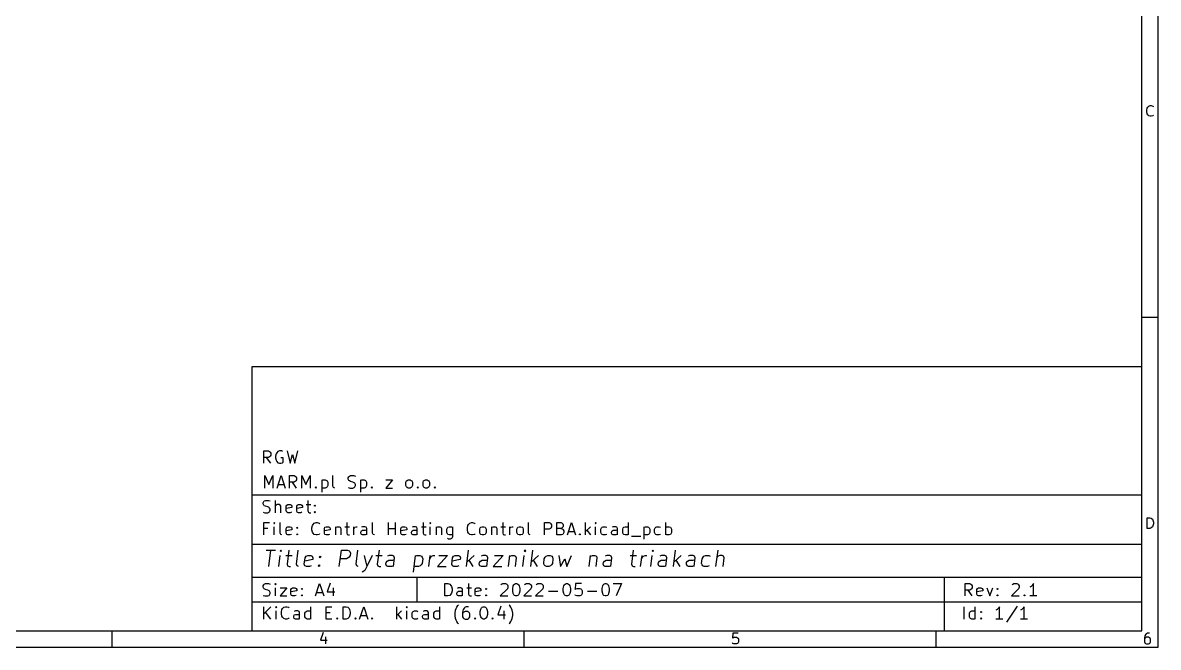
# Model space of a CAD drawing. Extents: x 10 to 287, y -200 to -10.
# Drawn here: x 149.2 to 287, y -200 to -124.2 of the extents above; entities that cross this region are included whole.
import ezdxf

# ---------------------------------------------------------------- set-up
doc = ezdxf.new("R2010")
doc.units = 0
doc.layers.add('BLACK', color=7, linetype='CONTINUOUS')

msp = doc.modelspace()

# ---------------------------------------------------------------- linework, layer by layer
at = {"layer": 'BLACK', "linetype": 'CONTINUOUS'}
for p, q in [((287.002, -200.007), (287.002, -10)), ((285.002, -198.007), (285.002, -12)), ((285.6, -134.845), (285.662, -134.598)), ((285.6, -135.031), (285.6, -134.845)), ((285.662, -135.279), (285.6, -135.031)), ((285.662, -134.598), (285.724, -134.474)), ((285.724, -134.474), (285.847, -134.35)), ((285.847, -134.35), (286.033, -134.288)), ((286.033, -134.288), (286.157, -134.288)), ((286.157, -134.288), (286.343, -134.35)), ((286.343, -134.35), (286.405, -134.412)), ((285.724, -135.402), (285.662, -135.279)), ((285.847, -135.526), (285.724, -135.402)), ((286.033, -135.588), (285.847, -135.526)), ((286.157, -135.588), (286.033, -135.588)), ((286.343, -135.526), (286.157, -135.588)), ((286.405, -135.464), (286.343, -135.526)), ((287.002, -160), (285.002, -160)), ((177.002, -166.007), (177.002, -198.007)), ((285.002, -166.007), (177.002, -166.007)), ((285.002, -198.007), (285.002, -166.007)), ((178.434, -177.686), (178.434, -176.186)), ((178.434, -176.186), (179.006, -176.186)), ((179.006, -176.186), (179.149, -176.257)), ((179.149, -176.257), (179.22, -176.329)), ((179.22, -176.329), (179.291, -176.471)), ((180.006, -176.4), (179.934, -176.543)), ((180.149, -176.257), (180.006, -176.4)), ((180.363, -176.186), (180.149, -176.257)), ((180.577, -176.186), (180.363, -176.186)), ((180.72, -176.257), (180.577, -176.186)), ((181.291, -176.186), (181.649, -177.686)), ((182.22, -177.686), (182.577, -176.186)), ((179.006, -176.971), (178.434, -176.971)), ((179.291, -177.686), (178.791, -176.971)), ((179.149, -176.9), (179.006, -176.971)), ((179.22, -176.829), (179.149, -176.9)), ((179.291, -176.686), (179.22, -176.829)), ((179.291, -176.471), (179.291, -176.686)), ((179.934, -176.543), (179.863, -176.829)), ((179.863, -176.829), (179.863, -177.043)), ((179.863, -177.043), (179.934, -177.329)), ((179.934, -177.329), (180.006, -177.471)), ((180.006, -177.471), (180.149, -177.614)), ((180.149, -177.614), (180.363, -177.686)), ((180.363, -177.686), (180.506, -177.686)), ((180.791, -177.043), (180.506, -177.043)), ((180.506, -177.686), (180.72, -177.614)), ((180.72, -177.614), (180.791, -177.543)), ((180.791, -177.543), (180.791, -177.043)), ((181.649, -177.686), (181.934, -176.614)), ((181.934, -176.614), (182.22, -177.686)), ((178.554, -180.686), (178.554, -179.186)), ((178.554, -179.186), (179.054, -180.257)), ((179.054, -180.257), (179.554, -179.186)), ((179.554, -179.186), (179.554, -180.686)), ((180.054, -180.686), (180.554, -179.186)), ((180.197, -180.257), (180.911, -180.257)), ((180.554, -179.186), (181.054, -180.686)), ((181.554, -180.686), (181.554, -179.186)), ((181.554, -179.186), (182.126, -179.186)), ((182.126, -179.971), (181.554, -179.971)), ((182.411, -180.686), (181.911, -179.971)), ((182.126, -179.186), (182.269, -179.257)), ((182.269, -179.9), (182.126, -179.971)), ((182.269, -179.257), (182.34, -179.329)), ((182.34, -179.829), (182.269, -179.9)), ((182.34, -179.329), (182.411, -179.471)), ((182.411, -179.686), (182.34, -179.829)), ((182.411, -179.471), (182.411, -179.686)), ((183.054, -180.686), (183.054, -179.186)), ((183.054, -179.186), (183.554, -180.257)), ((183.554, -180.257), (184.054, -179.186)), ((184.054, -179.186), (184.054, -180.686)), ((185.483, -179.686), (185.483, -181.186)), ((185.483, -179.757), (185.626, -179.686)), ((185.626, -179.686), (185.911, -179.686)), ((185.911, -179.686), (186.054, -179.757)), ((186.054, -179.757), (186.126, -179.829)), ((186.126, -179.829), (186.197, -179.971)), ((186.197, -180.4), (186.126, -180.543)), ((186.197, -179.971), (186.197, -180.4)), ((186.84, -180.471), (186.84, -179.186)), ((186.911, -180.614), (186.84, -180.471)), ((188.697, -179.471), (188.769, -179.329)), ((188.697, -179.614), (188.697, -179.471)), ((188.769, -179.757), (188.697, -179.614)), ((188.769, -179.329), (188.84, -179.257)), ((188.84, -179.829), (188.769, -179.757)), ((188.84, -179.257), (188.983, -179.186)), ((188.983, -179.9), (188.84, -179.829)), ((188.983, -179.186), (189.34, -179.186)), ((189.269, -179.971), (188.983, -179.9)), ((189.411, -180.043), (189.269, -179.971)), ((189.34, -179.186), (189.554, -179.257)), ((189.483, -180.114), (189.411, -180.043)), ((189.554, -180.257), (189.483, -180.114)), ((189.483, -180.543), (189.554, -180.4)), ((189.554, -180.4), (189.554, -180.257)), ((190.197, -179.686), (190.197, -181.186)), ((190.197, -179.757), (190.34, -179.686)), ((190.34, -179.686), (190.626, -179.686)), ((190.626, -179.686), (190.769, -179.757)), ((190.769, -179.757), (190.84, -179.829)), ((190.84, -179.829), (190.911, -179.971)), ((190.911, -180.4), (190.84, -180.543)), ((190.911, -179.971), (190.911, -180.4)), ((193.269, -179.686), (194.054, -179.686)), ((194.054, -179.686), (193.269, -180.686)), ((195.697, -179.971), (195.769, -179.829)), ((195.697, -180.4), (195.697, -179.971)), ((195.769, -180.543), (195.697, -180.4)), ((195.769, -179.829), (195.84, -179.757)), ((195.84, -179.757), (195.983, -179.686)), ((195.983, -179.686), (196.197, -179.686)), ((196.197, -179.686), (196.34, -179.757)), ((196.34, -179.757), (196.411, -179.829)), ((196.411, -179.829), (196.483, -179.971)), ((196.483, -180.4), (196.411, -180.543)), ((196.483, -179.971), (196.483, -180.4)), ((197.769, -179.971), (197.84, -179.829)), ((197.769, -180.4), (197.769, -179.971)), ((197.84, -180.543), (197.769, -180.4)), ((197.84, -179.829), (197.911, -179.757)), ((197.911, -179.757), (198.054, -179.686)), ((198.054, -179.686), (198.269, -179.686)), ((198.269, -179.686), (198.411, -179.757)), ((198.411, -179.757), (198.483, -179.829)), ((198.483, -179.829), (198.554, -179.971)), ((198.554, -180.4), (198.483, -180.543)), ((198.554, -179.971), (198.554, -180.4)), ((177.002, -181.507), (285.002, -181.507)), ((184.697, -180.614), (184.769, -180.543)), ((184.769, -180.686), (184.697, -180.614)), ((184.769, -180.543), (184.84, -180.614)), ((184.769, -180.543), (184.769, -180.686)), ((184.84, -180.614), (184.769, -180.686)), ((185.626, -180.686), (185.483, -180.614)), ((185.911, -180.686), (185.626, -180.686)), ((186.054, -180.614), (185.911, -180.686)), ((186.126, -180.543), (186.054, -180.614)), ((187.054, -180.686), (186.911, -180.614)), ((188.697, -180.614), (188.911, -180.686)), ((188.911, -180.686), (189.269, -180.686)), ((189.269, -180.686), (189.411, -180.614)), ((189.411, -180.614), (189.483, -180.543)), ((190.34, -180.686), (190.197, -180.614)), ((190.626, -180.686), (190.34, -180.686)), ((190.769, -180.614), (190.626, -180.686)), ((190.84, -180.543), (190.769, -180.614)), ((191.483, -180.614), (191.554, -180.543)), ((191.554, -180.686), (191.483, -180.614)), ((191.554, -180.543), (191.626, -180.614)), ((191.554, -180.543), (191.554, -180.686)), ((191.626, -180.614), (191.554, -180.686)), ((193.269, -180.686), (194.054, -180.686)), ((195.84, -180.614), (195.769, -180.543)), ((195.983, -180.686), (195.84, -180.614)), ((196.197, -180.686), (195.983, -180.686)), ((196.34, -180.614), (196.197, -180.686)), ((196.411, -180.543), (196.34, -180.614)), ((197.054, -180.614), (197.126, -180.543)), ((197.126, -180.686), (197.054, -180.614)), ((197.126, -180.543), (197.197, -180.614)), ((197.126, -180.543), (197.126, -180.686)), ((197.197, -180.614), (197.126, -180.686)), ((197.911, -180.614), (197.84, -180.543)), ((198.054, -180.686), (197.911, -180.614)), ((198.269, -180.686), (198.054, -180.686)), ((198.411, -180.614), (198.269, -180.686)), ((198.483, -180.543), (198.411, -180.614)), ((199.126, -180.614), (199.197, -180.543)), ((199.197, -180.686), (199.126, -180.614)), ((199.197, -180.543), (199.269, -180.614)), ((199.197, -180.543), (199.197, -180.686)), ((199.269, -180.614), (199.197, -180.686)), ((178.363, -182.471), (178.434, -182.329)), ((178.363, -182.614), (178.363, -182.471)), ((178.434, -182.757), (178.363, -182.614)), ((178.434, -182.329), (178.506, -182.257)), ((178.506, -182.829), (178.434, -182.757)), ((178.506, -182.257), (178.649, -182.186)), ((178.649, -182.9), (178.506, -182.829)), ((178.649, -182.186), (179.006, -182.186)), ((178.934, -182.971), (178.649, -182.9)), ((179.077, -183.043), (178.934, -182.971)), ((179.006, -182.186), (179.22, -182.257)), ((179.149, -183.114), (179.077, -183.043)), ((179.22, -183.257), (179.149, -183.114)), ((179.22, -183.4), (179.22, -183.257)), ((179.863, -183.686), (179.863, -182.186)), ((179.934, -182.757), (179.863, -182.829)), ((180.077, -182.686), (179.934, -182.757)), ((180.291, -182.686), (180.077, -182.686)), ((180.434, -182.757), (180.291, -182.686)), ((180.506, -182.9), (180.434, -182.757)), ((180.506, -183.686), (180.506, -182.9)), ((181.149, -182.9), (181.22, -182.757)), ((181.149, -183.471), (181.149, -182.9)), ((181.863, -183.043), (181.149, -183.186)), ((181.22, -182.757), (181.363, -182.686)), ((181.363, -182.686), (181.649, -182.686)), ((181.649, -182.686), (181.791, -182.757)), ((181.791, -182.757), (181.863, -182.9)), ((181.863, -182.9), (181.863, -183.043)), ((182.434, -182.9), (182.506, -182.757)), ((182.434, -183.471), (182.434, -182.9)), ((183.149, -183.043), (182.434, -183.186)), ((182.506, -182.757), (182.649, -182.686)), ((182.649, -182.686), (182.934, -182.686)), ((182.934, -182.686), (183.077, -182.757)), ((183.077, -182.757), (183.149, -182.9)), ((183.149, -182.9), (183.149, -183.043)), ((183.577, -182.686), (184.149, -182.686)), ((183.791, -182.186), (183.791, -183.471)), ((184.577, -182.829), (184.649, -182.757)), ((184.649, -182.9), (184.577, -182.829)), ((184.649, -182.757), (184.72, -182.829)), ((184.649, -182.757), (184.649, -182.9)), ((184.72, -182.829), (184.649, -182.9)), ((178.363, -183.614), (178.577, -183.686)), ((178.577, -183.686), (178.934, -183.686)), ((178.934, -183.686), (179.077, -183.614)), ((179.077, -183.614), (179.149, -183.543)), ((179.149, -183.543), (179.22, -183.4)), ((181.22, -183.614), (181.149, -183.471)), ((181.363, -183.686), (181.22, -183.614)), ((181.649, -183.686), (181.363, -183.686)), ((181.791, -183.614), (181.649, -183.686)), ((182.506, -183.614), (182.434, -183.471)), ((182.649, -183.686), (182.506, -183.614)), ((182.934, -183.686), (182.649, -183.686)), ((183.077, -183.614), (182.934, -183.686)), ((183.791, -183.471), (183.863, -183.614)), ((183.863, -183.614), (184.006, -183.686)), ((184.006, -183.686), (184.149, -183.686)), ((184.577, -183.614), (184.649, -183.543)), ((184.649, -183.686), (184.577, -183.614)), ((184.649, -183.543), (184.72, -183.614)), ((184.649, -183.543), (184.649, -183.686)), ((184.72, -183.614), (184.649, -183.686)), ((285.662, -185.588), (285.662, -184.288)), ((285.662, -184.288), (285.971, -184.288)), ((285.971, -184.288), (286.157, -184.35)), ((286.157, -184.35), (286.281, -184.474)), ((286.281, -184.474), (286.343, -184.598)), ((286.343, -184.598), (286.405, -184.845)), ((178.434, -186.386), (178.434, -184.886)), ((178.434, -184.886), (179.149, -184.886)), ((178.934, -185.6), (178.434, -185.6)), ((179.72, -184.886), (179.649, -184.957)), ((179.649, -184.957), (179.72, -185.029)), ((179.791, -184.957), (179.72, -184.886)), ((179.72, -184.886), (179.72, -185.029)), ((179.72, -185.029), (179.791, -184.957)), ((179.72, -186.386), (179.72, -185.386)), ((180.434, -186.171), (180.434, -184.886)), ((181.149, -185.6), (181.22, -185.457)), ((181.149, -186.171), (181.149, -185.6)), ((181.863, -185.743), (181.149, -185.886)), ((181.22, -185.457), (181.363, -185.386)), ((181.363, -185.386), (181.649, -185.386)), ((181.649, -185.386), (181.791, -185.457)), ((181.791, -185.457), (181.863, -185.6)), ((181.863, -185.6), (181.863, -185.743)), ((182.434, -185.529), (182.506, -185.457)), ((182.506, -185.6), (182.434, -185.529)), ((182.506, -185.457), (182.577, -185.529)), ((182.506, -185.457), (182.506, -185.6)), ((182.577, -185.529), (182.506, -185.6)), ((184.291, -185.529), (184.363, -185.243)), ((184.291, -185.743), (184.291, -185.529)), ((184.363, -186.029), (184.291, -185.743)), ((184.363, -185.243), (184.434, -185.1)), ((184.434, -186.171), (184.363, -186.029)), ((184.434, -185.1), (184.577, -184.957)), ((184.577, -184.957), (184.791, -184.886)), ((184.791, -184.886), (184.934, -184.886)), ((184.934, -184.886), (185.149, -184.957)), ((185.149, -184.957), (185.22, -185.029)), ((185.791, -185.6), (185.863, -185.457)), ((185.791, -186.171), (185.791, -185.6)), ((186.506, -185.743), (185.791, -185.886)), ((185.863, -185.457), (186.006, -185.386)), ((186.006, -185.386), (186.291, -185.386)), ((186.291, -185.386), (186.434, -185.457)), ((186.434, -185.457), (186.506, -185.6)), ((186.506, -185.6), (186.506, -185.743)), ((187.149, -185.386), (187.149, -186.386)), ((187.149, -185.529), (187.22, -185.457)), ((187.22, -185.457), (187.363, -185.386)), ((187.363, -185.386), (187.577, -185.386)), ((187.577, -185.386), (187.72, -185.457)), ((187.72, -185.457), (187.791, -185.6)), ((187.791, -185.6), (187.791, -186.386)), ((188.291, -185.386), (188.863, -185.386)), ((188.506, -184.886), (188.506, -186.171)), ((189.363, -186.386), (189.363, -185.386)), ((189.363, -185.671), (189.434, -185.529)), ((189.434, -185.529), (189.506, -185.457)), ((189.506, -185.457), (189.649, -185.386)), ((189.649, -185.386), (189.791, -185.386)), ((190.22, -186.029), (190.291, -185.886)), ((190.22, -186.171), (190.22, -186.029)), ((190.434, -185.386), (190.291, -185.457)), ((190.291, -185.886), (190.434, -185.814)), ((190.72, -185.386), (190.434, -185.386)), ((190.434, -185.814), (190.791, -185.814)), ((190.863, -185.457), (190.72, -185.386)), ((190.791, -185.814), (190.934, -185.743)), ((190.934, -185.6), (190.863, -185.457)), ((190.934, -186.386), (190.934, -185.6)), ((191.649, -186.171), (191.649, -184.886)), ((193.577, -186.386), (193.577, -184.886)), ((193.577, -185.6), (194.434, -185.6)), ((194.434, -186.386), (194.434, -184.886)), ((195.077, -185.6), (195.149, -185.457)), ((195.077, -186.171), (195.077, -185.6)), ((195.791, -185.743), (195.077, -185.886)), ((195.149, -185.457), (195.291, -185.386)), ((195.291, -185.386), (195.577, -185.386)), ((195.577, -185.386), (195.72, -185.457)), ((195.72, -185.457), (195.791, -185.6)), ((195.791, -185.6), (195.791, -185.743)), ((196.363, -186.029), (196.434, -185.886)), ((196.363, -186.171), (196.363, -186.029)), ((196.577, -185.386), (196.434, -185.457)), ((196.434, -185.886), (196.577, -185.814)), ((196.863, -185.386), (196.577, -185.386)), ((196.577, -185.814), (196.934, -185.814)), ((197.006, -185.457), (196.863, -185.386)), ((196.934, -185.814), (197.077, -185.743)), ((197.077, -185.6), (197.006, -185.457)), ((197.077, -186.386), (197.077, -185.6)), ((197.577, -185.386), (198.149, -185.386)), ((197.791, -184.886), (197.791, -186.171)), ((198.649, -184.886), (198.577, -184.957)), ((198.577, -184.957), (198.649, -185.029)), ((198.72, -184.957), (198.649, -184.886)), ((198.649, -184.886), (198.649, -185.029)), ((198.649, -185.029), (198.72, -184.957)), ((198.649, -186.386), (198.649, -185.386)), ((199.363, -185.386), (199.363, -186.386)), ((199.363, -185.529), (199.434, -185.457)), ((199.434, -185.457), (199.577, -185.386)), ((199.577, -185.386), (199.791, -185.386)), ((199.791, -185.386), (199.934, -185.457)), ((199.934, -185.457), (200.006, -185.6)), ((200.006, -185.6), (200.006, -186.386)), ((200.649, -185.671), (200.72, -185.529)), ((200.649, -186.1), (200.649, -185.671)), ((200.72, -185.529), (200.791, -185.457)), ((200.791, -185.457), (200.934, -185.386)), ((200.934, -185.386), (201.22, -185.386)), ((201.22, -185.386), (201.363, -185.457)), ((201.363, -185.386), (201.363, -186.6)), ((203.149, -185.529), (203.22, -185.243)), ((203.149, -185.743), (203.149, -185.529)), ((203.22, -186.029), (203.149, -185.743)), ((203.22, -185.243), (203.291, -185.1)), ((203.291, -186.171), (203.22, -186.029)), ((203.291, -185.1), (203.434, -184.957)), ((203.434, -184.957), (203.649, -184.886)), ((203.649, -184.886), (203.791, -184.886)), ((203.791, -184.886), (204.006, -184.957)), ((204.006, -184.957), (204.077, -185.029)), ((204.649, -185.671), (204.72, -185.529)), ((204.649, -186.1), (204.649, -185.671)), ((204.72, -185.529), (204.791, -185.457)), ((204.791, -185.457), (204.934, -185.386)), ((204.934, -185.386), (205.149, -185.386)), ((205.149, -185.386), (205.291, -185.457)), ((205.291, -185.457), (205.363, -185.529)), ((205.363, -185.529), (205.434, -185.671)), ((205.434, -185.671), (205.434, -186.1)), ((206.077, -185.386), (206.077, -186.386)), ((206.077, -185.529), (206.149, -185.457)), ((206.149, -185.457), (206.291, -185.386)), ((206.291, -185.386), (206.506, -185.386)), ((206.506, -185.386), (206.649, -185.457)), ((206.649, -185.457), (206.72, -185.6)), ((206.72, -185.6), (206.72, -186.386)), ((207.22, -185.386), (207.791, -185.386)), ((207.434, -184.886), (207.434, -186.171)), ((208.291, -186.386), (208.291, -185.386)), ((208.291, -185.671), (208.363, -185.529)), ((208.363, -185.529), (208.434, -185.457)), ((208.434, -185.457), (208.577, -185.386)), ((208.577, -185.386), (208.72, -185.386)), ((209.149, -185.671), (209.22, -185.529)), ((209.149, -186.1), (209.149, -185.671)), ((209.22, -185.529), (209.291, -185.457)), ((209.291, -185.457), (209.434, -185.386)), ((209.434, -185.386), (209.649, -185.386)), ((209.649, -185.386), (209.791, -185.457)), ((209.791, -185.457), (209.863, -185.529)), ((209.863, -185.529), (209.934, -185.671)), ((209.934, -185.671), (209.934, -186.1)), ((210.577, -186.171), (210.577, -184.886)), ((212.506, -186.386), (212.506, -184.886)), ((212.506, -184.886), (213.077, -184.886)), ((213.077, -185.671), (212.506, -185.671)), ((213.077, -184.886), (213.22, -184.957)), ((213.22, -185.6), (213.077, -185.671)), ((213.22, -184.957), (213.291, -185.029)), ((213.291, -185.529), (213.22, -185.6)), ((213.291, -185.029), (213.363, -185.171)), ((213.363, -185.386), (213.291, -185.529)), ((213.363, -185.171), (213.363, -185.386)), ((214.006, -186.386), (214.006, -184.886)), ((214.006, -184.886), (214.506, -184.886)), ((214.506, -185.6), (214.006, -185.6)), ((214.506, -184.886), (214.649, -184.957)), ((214.649, -185.529), (214.506, -185.6)), ((214.506, -185.6), (214.72, -185.671)), ((214.649, -184.957), (214.72, -185.029)), ((214.72, -185.457), (214.649, -185.529)), ((214.72, -185.029), (214.791, -185.171)), ((214.791, -185.314), (214.72, -185.457)), ((214.72, -185.671), (214.791, -185.743)), ((214.791, -185.171), (214.791, -185.314)), ((214.791, -185.743), (214.863, -185.886)), ((214.863, -185.886), (214.863, -186.1)), ((215.291, -186.386), (215.791, -184.886)), ((215.434, -185.957), (216.149, -185.957)), ((215.791, -184.886), (216.291, -186.386)), ((217.506, -186.386), (217.506, -184.886)), ((218.077, -185.386), (217.506, -185.957)), ((217.649, -185.814), (218.077, -186.386)), ((218.72, -184.886), (218.649, -184.957)), ((218.649, -184.957), (218.72, -185.029)), ((218.791, -184.957), (218.72, -184.886)), ((218.72, -184.886), (218.72, -185.029)), ((218.72, -185.029), (218.791, -184.957)), ((218.72, -186.386), (218.72, -185.386)), ((219.363, -185.671), (219.434, -185.529)), ((219.363, -186.1), (219.363, -185.671)), ((219.434, -185.529), (219.506, -185.457)), ((219.506, -185.457), (219.649, -185.386)), ((219.649, -185.386), (219.934, -185.386)), ((219.934, -185.386), (220.077, -185.457)), ((220.649, -186.029), (220.72, -185.886)), ((220.649, -186.171), (220.649, -186.029)), ((220.863, -185.386), (220.72, -185.457)), ((220.72, -185.886), (220.863, -185.814)), ((221.149, -185.386), (220.863, -185.386)), ((220.863, -185.814), (221.22, -185.814)), ((221.291, -185.457), (221.149, -185.386)), ((221.22, -185.814), (221.363, -185.743)), ((221.363, -185.6), (221.291, -185.457)), ((221.363, -186.386), (221.363, -185.6)), ((222.006, -185.671), (222.077, -185.529)), ((222.006, -186.1), (222.006, -185.671)), ((222.077, -185.529), (222.149, -185.457)), ((222.149, -185.457), (222.291, -185.386)), ((222.291, -185.386), (222.577, -185.386)), ((222.577, -185.386), (222.72, -185.457)), ((222.72, -186.386), (222.72, -184.886)), ((224.577, -185.386), (224.577, -186.886)), ((224.577, -185.457), (224.72, -185.386)), ((224.72, -185.386), (225.006, -185.386)), ((225.006, -185.386), (225.149, -185.457)), ((225.149, -185.457), (225.22, -185.529)), ((225.22, -185.529), (225.291, -185.671)), ((225.291, -185.671), (225.291, -186.1)), ((225.863, -185.671), (225.934, -185.529)), ((225.863, -186.1), (225.863, -185.671)), ((225.934, -185.529), (226.006, -185.457)), ((226.006, -185.457), (226.149, -185.386)), ((226.149, -185.386), (226.434, -185.386)), ((226.434, -185.386), (226.577, -185.457)), ((227.22, -186.386), (227.22, -184.886)), ((227.22, -185.457), (227.363, -185.386)), ((227.363, -185.386), (227.649, -185.386)), ((227.649, -185.386), (227.791, -185.457)), ((227.791, -185.457), (227.863, -185.529)), ((227.863, -185.529), (227.934, -185.671)), ((227.934, -185.671), (227.934, -186.1)), ((285.971, -185.588), (285.662, -185.588)), ((286.157, -185.526), (285.971, -185.588)), ((286.281, -185.402), (286.157, -185.526)), ((286.343, -185.279), (286.281, -185.402)), ((286.405, -185.031), (286.343, -185.279)), ((286.405, -184.845), (286.405, -185.031)), ((180.506, -186.314), (180.434, -186.171)), ((180.649, -186.386), (180.506, -186.314)), ((181.22, -186.314), (181.149, -186.171)), ((181.363, -186.386), (181.22, -186.314)), ((181.649, -186.386), (181.363, -186.386)), ((181.791, -186.314), (181.649, -186.386)), ((182.434, -186.314), (182.506, -186.243)), ((182.506, -186.386), (182.434, -186.314)), ((182.506, -186.243), (182.577, -186.314)), ((182.506, -186.243), (182.506, -186.386)), ((182.577, -186.314), (182.506, -186.386)), ((184.577, -186.314), (184.434, -186.171)), ((184.791, -186.386), (184.577, -186.314)), ((184.934, -186.386), (184.791, -186.386)), ((185.149, -186.314), (184.934, -186.386)), ((185.22, -186.243), (185.149, -186.314)), ((185.863, -186.314), (185.791, -186.171)), ((186.006, -186.386), (185.863, -186.314)), ((186.291, -186.386), (186.006, -186.386)), ((186.434, -186.314), (186.291, -186.386)), ((188.506, -186.171), (188.577, -186.314)), ((188.577, -186.314), (188.72, -186.386)), ((188.72, -186.386), (188.863, -186.386)), ((190.291, -186.314), (190.22, -186.171)), ((190.434, -186.386), (190.291, -186.314)), ((190.791, -186.386), (190.434, -186.386)), ((190.934, -186.314), (190.791, -186.386)), ((191.72, -186.314), (191.649, -186.171)), ((191.863, -186.386), (191.72, -186.314)), ((195.149, -186.314), (195.077, -186.171)), ((195.291, -186.386), (195.149, -186.314)), ((195.577, -186.386), (195.291, -186.386)), ((195.72, -186.314), (195.577, -186.386)), ((196.434, -186.314), (196.363, -186.171)), ((196.577, -186.386), (196.434, -186.314)), ((196.934, -186.386), (196.577, -186.386)), ((197.077, -186.314), (196.934, -186.386)), ((197.791, -186.171), (197.863, -186.314)), ((197.863, -186.314), (198.006, -186.386)), ((198.006, -186.386), (198.149, -186.386)), ((200.72, -186.243), (200.649, -186.1)), ((200.791, -186.314), (200.72, -186.243)), ((200.863, -186.886), (200.72, -186.814)), ((200.934, -186.386), (200.791, -186.314)), ((201.077, -186.886), (200.863, -186.886)), ((201.22, -186.386), (200.934, -186.386)), ((201.22, -186.814), (201.077, -186.886)), ((201.363, -186.314), (201.22, -186.386)), ((201.291, -186.743), (201.22, -186.814)), ((201.363, -186.6), (201.291, -186.743)), ((203.434, -186.314), (203.291, -186.171)), ((203.649, -186.386), (203.434, -186.314)), ((203.791, -186.386), (203.649, -186.386)), ((204.006, -186.314), (203.791, -186.386)), ((204.077, -186.243), (204.006, -186.314)), ((204.72, -186.243), (204.649, -186.1)), ((204.791, -186.314), (204.72, -186.243)), ((204.934, -186.386), (204.791, -186.314)), ((205.149, -186.386), (204.934, -186.386)), ((205.291, -186.314), (205.149, -186.386)), ((205.363, -186.243), (205.291, -186.314)), ((205.434, -186.1), (205.363, -186.243)), ((207.434, -186.171), (207.506, -186.314)), ((207.506, -186.314), (207.649, -186.386)), ((207.649, -186.386), (207.791, -186.386)), ((209.22, -186.243), (209.149, -186.1)), ((209.291, -186.314), (209.22, -186.243)), ((209.434, -186.386), (209.291, -186.314)), ((209.649, -186.386), (209.434, -186.386)), ((209.791, -186.314), (209.649, -186.386)), ((209.863, -186.243), (209.791, -186.314)), ((209.934, -186.1), (209.863, -186.243)), ((210.649, -186.314), (210.577, -186.171)), ((210.791, -186.386), (210.649, -186.314)), ((214.577, -186.386), (214.006, -186.386)), ((214.72, -186.314), (214.577, -186.386)), ((214.791, -186.243), (214.72, -186.314)), ((214.863, -186.1), (214.791, -186.243)), ((216.72, -186.314), (216.791, -186.243)), ((216.791, -186.386), (216.72, -186.314)), ((216.791, -186.243), (216.863, -186.314)), ((216.791, -186.243), (216.791, -186.386)), ((216.863, -186.314), (216.791, -186.386)), ((219.434, -186.243), (219.363, -186.1)), ((219.506, -186.314), (219.434, -186.243)), ((219.649, -186.386), (219.506, -186.314)), ((219.934, -186.386), (219.649, -186.386)), ((220.077, -186.314), (219.934, -186.386)), ((220.72, -186.314), (220.649, -186.171)), ((220.863, -186.386), (220.72, -186.314)), ((221.22, -186.386), (220.863, -186.386)), ((221.363, -186.314), (221.22, -186.386)), ((222.077, -186.243), (222.006, -186.1)), ((222.149, -186.314), (222.077, -186.243)), ((222.291, -186.386), (222.149, -186.314)), ((222.577, -186.386), (222.291, -186.386)), ((222.72, -186.314), (222.577, -186.386)), ((223.077, -186.529), (224.22, -186.529)), ((224.72, -186.386), (224.577, -186.314)), ((225.006, -186.386), (224.72, -186.386)), ((225.149, -186.314), (225.006, -186.386)), ((225.22, -186.243), (225.149, -186.314)), ((225.291, -186.1), (225.22, -186.243)), ((225.934, -186.243), (225.863, -186.1)), ((226.006, -186.314), (225.934, -186.243)), ((226.149, -186.386), (226.006, -186.314)), ((226.434, -186.386), (226.149, -186.386)), ((226.577, -186.314), (226.434, -186.386)), ((227.363, -186.386), (227.22, -186.314)), ((227.649, -186.386), (227.363, -186.386)), ((227.791, -186.314), (227.649, -186.386)), ((227.863, -186.243), (227.791, -186.314)), ((227.934, -186.1), (227.863, -186.243)), ((177.002, -187.507), (285.002, -187.507)), ((178.715, -188.212), (179.857, -188.212)), ((179.036, -190.212), (179.286, -188.212)), ((180.524, -188.212), (180.417, -188.307)), ((180.417, -188.307), (180.5, -188.402)), ((180.524, -188.212), (180.5, -188.402)), ((180.5, -188.402), (180.607, -188.307)), ((180.607, -188.307), (180.524, -188.212)), ((181.476, -188.212), (181.262, -189.926)), ((182.405, -189.926), (182.619, -188.212)), ((187.607, -190.212), (187.857, -188.212)), ((187.857, -188.212), (188.619, -188.212)), ((188.619, -188.212), (188.798, -188.307)), ((188.798, -188.307), (188.881, -188.402)), ((188.881, -188.402), (188.953, -188.593)), ((188.953, -188.593), (188.917, -188.879)), ((189.643, -189.926), (189.857, -188.212)), ((192.429, -188.212), (192.215, -189.926)), ((203.036, -190.212), (203.286, -188.212)), ((210.143, -188.212), (210.036, -188.307)), ((210.036, -188.307), (210.119, -188.402)), ((210.143, -188.212), (210.119, -188.402)), ((210.119, -188.402), (210.226, -188.307)), ((210.226, -188.307), (210.143, -188.212)), ((210.846, -190.212), (211.096, -188.212)), ((223.286, -188.212), (223.072, -189.926)), ((225.667, -188.212), (225.56, -188.307)), ((225.56, -188.307), (225.643, -188.402)), ((225.667, -188.212), (225.643, -188.402)), ((225.643, -188.402), (225.75, -188.307)), ((225.75, -188.307), (225.667, -188.212)), ((228.179, -190.212), (228.429, -188.212)), ((233.322, -190.212), (233.572, -188.212)), ((180.274, -190.212), (180.441, -188.879)), ((181.107, -188.879), (181.869, -188.879)), ((181.262, -189.926), (181.334, -190.117)), ((181.334, -190.117), (181.512, -190.212)), ((182.476, -190.117), (182.405, -189.926)), ((182.655, -190.212), (182.476, -190.117)), ((183.357, -189.926), (183.453, -189.164)), ((183.429, -190.117), (183.357, -189.926)), ((184.381, -189.355), (183.405, -189.545)), ((183.607, -190.212), (183.429, -190.117)), ((183.453, -189.164), (183.572, -188.974)), ((183.572, -188.974), (183.774, -188.879)), ((183.774, -188.879), (184.155, -188.879)), ((184.191, -190.117), (183.988, -190.212)), ((184.155, -188.879), (184.334, -188.974)), ((184.334, -188.974), (184.405, -189.164)), ((184.405, -189.164), (184.381, -189.355)), ((185.048, -190.117), (185.155, -190.021)), ((185.131, -190.212), (185.048, -190.117)), ((185.155, -190.021), (185.131, -190.212)), ((185.238, -190.117), (185.131, -190.212)), ((185.155, -190.021), (185.238, -190.117)), ((185.179, -189.069), (185.286, -188.974)), ((185.262, -189.164), (185.179, -189.069)), ((185.286, -188.974), (185.262, -189.164)), ((185.369, -189.069), (185.262, -189.164)), ((185.286, -188.974), (185.369, -189.069)), ((188.488, -189.26), (187.726, -189.26)), ((188.691, -189.164), (188.488, -189.26)), ((188.798, -189.069), (188.691, -189.164)), ((188.917, -188.879), (188.798, -189.069)), ((189.715, -190.117), (189.643, -189.926)), ((189.893, -190.212), (189.715, -190.117)), ((190.631, -188.879), (190.941, -190.212)), ((191.584, -188.879), (190.941, -190.212)), ((192.06, -188.879), (192.822, -188.879)), ((192.215, -189.926), (192.286, -190.117)), ((192.286, -190.117), (192.465, -190.212)), ((193.262, -189.926), (193.286, -189.736)), ((193.334, -190.117), (193.262, -189.926)), ((193.286, -189.736), (193.405, -189.545)), ((193.512, -190.212), (193.334, -190.117)), ((193.405, -189.545), (193.607, -189.45)), ((193.679, -188.879), (193.476, -188.974)), ((193.607, -189.45), (194.084, -189.45)), ((194.06, -188.879), (193.679, -188.879)), ((194.191, -190.117), (193.988, -190.212)), ((194.238, -188.974), (194.06, -188.879)), ((194.084, -189.45), (194.286, -189.355)), ((194.179, -190.212), (194.31, -189.164)), ((194.31, -189.164), (194.238, -188.974)), ((196.822, -188.879), (196.572, -190.879)), ((196.846, -190.212), (196.667, -190.117)), ((196.81, -188.974), (197.012, -188.879)), ((197.012, -188.879), (197.393, -188.879)), ((197.429, -190.117), (197.226, -190.212)), ((197.393, -188.879), (197.572, -188.974)), ((197.536, -190.021), (197.429, -190.117)), ((197.655, -189.831), (197.536, -190.021)), ((197.572, -188.974), (197.655, -189.069)), ((197.655, -189.069), (197.726, -189.26)), ((197.726, -189.26), (197.655, -189.831)), ((198.465, -190.212), (198.631, -188.879)), ((198.584, -189.26), (198.703, -189.069)), ((198.703, -189.069), (198.81, -188.974)), ((198.81, -188.974), (199.012, -188.879)), ((199.012, -188.879), (199.203, -188.879)), ((200.726, -188.879), (199.512, -190.212)), ((199.679, -188.879), (200.726, -188.879)), ((201.262, -189.926), (201.357, -189.164)), ((201.334, -190.117), (201.262, -189.926)), ((202.286, -189.355), (201.31, -189.545)), ((201.512, -190.212), (201.334, -190.117)), ((201.357, -189.164), (201.476, -188.974)), ((201.476, -188.974), (201.679, -188.879)), ((201.679, -188.879), (202.06, -188.879)), ((202.096, -190.117), (201.893, -190.212)), ((202.06, -188.879), (202.238, -188.974)), ((202.238, -188.974), (202.31, -189.164)), ((202.31, -189.164), (202.286, -189.355)), ((203.965, -188.879), (203.107, -189.641)), ((203.322, -189.45), (203.798, -190.212)), ((204.596, -189.926), (204.619, -189.736)), ((204.667, -190.117), (204.596, -189.926)), ((204.619, -189.736), (204.738, -189.545)), ((204.846, -190.212), (204.667, -190.117)), ((204.738, -189.545), (204.941, -189.45)), ((205.012, -188.879), (204.81, -188.974)), ((204.941, -189.45), (205.417, -189.45)), ((205.393, -188.879), (205.012, -188.879)), ((205.524, -190.117), (205.322, -190.212)), ((205.572, -188.974), (205.393, -188.879)), ((205.417, -189.45), (205.619, -189.355)), ((205.512, -190.212), (205.643, -189.164)), ((205.643, -189.164), (205.572, -188.974)), ((207.488, -188.879), (206.274, -190.212)), ((206.441, -188.879), (207.488, -188.879)), ((208.25, -188.879), (208.084, -190.212)), ((208.226, -189.069), (208.334, -188.974)), ((208.334, -188.974), (208.536, -188.879)), ((208.536, -188.879), (208.822, -188.879)), ((208.822, -188.879), (209, -188.974)), ((209.072, -189.164), (208.941, -190.212)), ((209, -188.974), (209.072, -189.164)), ((209.893, -190.212), (210.06, -188.879)), ((211.774, -188.879), (210.917, -189.641)), ((211.131, -189.45), (211.607, -190.212)), ((212.417, -189.831), (212.488, -189.26)), ((212.488, -190.021), (212.417, -189.831)), ((212.488, -189.26), (212.607, -189.069)), ((212.572, -190.117), (212.488, -190.021)), ((212.75, -190.212), (212.572, -190.117)), ((212.607, -189.069), (212.715, -188.974)), ((212.715, -188.974), (212.917, -188.879)), ((212.917, -188.879), (213.203, -188.879)), ((213.238, -190.117), (213.036, -190.212)), ((213.203, -188.879), (213.381, -188.974)), ((213.346, -190.021), (213.238, -190.117)), ((213.465, -189.831), (213.346, -190.021)), ((213.381, -188.974), (213.465, -189.069)), ((213.465, -189.069), (213.536, -189.26)), ((213.536, -189.26), (213.465, -189.831)), ((214.25, -188.879), (214.465, -190.212)), ((214.465, -190.212), (214.965, -189.26)), ((214.965, -189.26), (215.226, -190.212)), ((215.226, -190.212), (215.774, -188.879)), ((218.06, -188.879), (217.893, -190.212)), ((218.036, -189.069), (218.143, -188.974)), ((218.143, -188.974), (218.346, -188.879)), ((218.346, -188.879), (218.631, -188.879)), ((218.631, -188.879), (218.81, -188.974)), ((218.881, -189.164), (218.75, -190.212)), ((218.81, -188.974), (218.881, -189.164)), ((219.643, -189.926), (219.667, -189.736)), ((219.715, -190.117), (219.643, -189.926)), ((219.667, -189.736), (219.786, -189.545)), ((219.893, -190.212), (219.715, -190.117)), ((219.786, -189.545), (219.988, -189.45)), ((220.06, -188.879), (219.857, -188.974)), ((219.988, -189.45), (220.465, -189.45)), ((220.441, -188.879), (220.06, -188.879)), ((220.572, -190.117), (220.369, -190.212)), ((220.619, -188.974), (220.441, -188.879)), ((220.465, -189.45), (220.667, -189.355)), ((220.56, -190.212), (220.691, -189.164)), ((220.691, -189.164), (220.619, -188.974)), ((222.917, -188.879), (223.679, -188.879)), ((223.072, -189.926), (223.143, -190.117)), ((223.143, -190.117), (223.322, -190.212)), ((224.179, -190.212), (224.346, -188.879)), ((224.298, -189.26), (224.417, -189.069)), ((224.417, -189.069), (224.524, -188.974)), ((224.524, -188.974), (224.726, -188.879)), ((224.726, -188.879), (224.917, -188.879)), ((225.417, -190.212), (225.584, -188.879)), ((226.31, -189.926), (226.334, -189.736)), ((226.381, -190.117), (226.31, -189.926)), ((226.334, -189.736), (226.453, -189.545)), ((226.56, -190.212), (226.381, -190.117)), ((226.453, -189.545), (226.655, -189.45)), ((226.726, -188.879), (226.524, -188.974)), ((226.655, -189.45), (227.131, -189.45)), ((227.107, -188.879), (226.726, -188.879)), ((227.238, -190.117), (227.036, -190.212)), ((227.286, -188.974), (227.107, -188.879)), ((227.131, -189.45), (227.334, -189.355)), ((227.226, -190.212), (227.357, -189.164)), ((227.357, -189.164), (227.286, -188.974)), ((229.107, -188.879), (228.25, -189.641)), ((228.465, -189.45), (228.941, -190.212)), ((229.738, -189.926), (229.762, -189.736)), ((229.81, -190.117), (229.738, -189.926)), ((229.762, -189.736), (229.881, -189.545)), ((229.988, -190.212), (229.81, -190.117)), ((229.881, -189.545), (230.084, -189.45)), ((230.155, -188.879), (229.953, -188.974)), ((230.084, -189.45), (230.56, -189.45)), ((230.536, -188.879), (230.155, -188.879)), ((230.667, -190.117), (230.465, -190.212)), ((230.715, -188.974), (230.536, -188.879)), ((230.56, -189.45), (230.762, -189.355)), ((230.655, -190.212), (230.786, -189.164)), ((230.786, -189.164), (230.715, -188.974)), ((231.56, -189.831), (231.631, -189.26)), ((231.631, -190.021), (231.56, -189.831)), ((231.631, -189.26), (231.75, -189.069)), ((231.715, -190.117), (231.631, -190.021)), ((231.893, -190.212), (231.715, -190.117)), ((231.75, -189.069), (231.857, -188.974)), ((231.857, -188.974), (232.06, -188.879)), ((232.06, -188.879), (232.441, -188.879)), ((232.476, -190.117), (232.274, -190.212)), ((232.441, -188.879), (232.619, -188.974)), ((233.572, -188.974), (233.465, -189.069)), ((233.774, -188.879), (233.572, -188.974)), ((234.06, -188.879), (233.774, -188.879)), ((234.238, -188.974), (234.06, -188.879)), ((234.179, -190.212), (234.31, -189.164)), ((234.31, -189.164), (234.238, -188.974)), ((177.002, -191.507), (285.002, -191.507)), ((181.512, -190.212), (181.703, -190.212)), ((183.988, -190.212), (183.607, -190.212)), ((190.584, -190.783), (190.381, -190.879)), ((190.691, -190.688), (190.584, -190.783)), ((190.941, -190.212), (190.691, -190.688)), ((192.465, -190.212), (192.655, -190.212)), ((193.988, -190.212), (193.512, -190.212)), ((197.226, -190.212), (196.846, -190.212)), ((197.002, -191.507), (197.002, -194.507)), ((199.512, -190.212), (200.56, -190.212)), ((201.893, -190.212), (201.512, -190.212)), ((205.322, -190.212), (204.846, -190.212)), ((206.274, -190.212), (207.322, -190.212)), ((213.036, -190.212), (212.75, -190.212)), ((220.369, -190.212), (219.893, -190.212)), ((223.322, -190.212), (223.512, -190.212)), ((227.036, -190.212), (226.56, -190.212)), ((230.465, -190.212), (229.988, -190.212)), ((232.274, -190.212), (231.893, -190.212)), ((261.002, -191.507), (261.002, -198.007)), ((178.363, -192.571), (178.434, -192.429)), ((178.363, -192.714), (178.363, -192.571)), ((178.434, -192.857), (178.363, -192.714)), ((178.434, -192.429), (178.506, -192.357)), ((178.506, -192.929), (178.434, -192.857)), ((178.506, -192.357), (178.649, -192.286)), ((178.649, -193), (178.506, -192.929)), ((178.649, -192.286), (179.006, -192.286)), ((179.006, -192.286), (179.22, -192.357)), ((179.863, -192.286), (179.791, -192.357)), ((179.791, -192.357), (179.863, -192.429)), ((179.934, -192.357), (179.863, -192.286)), ((179.863, -192.286), (179.863, -192.429)), ((179.863, -192.429), (179.934, -192.357)), ((179.863, -193.786), (179.863, -192.786)), ((180.434, -192.786), (181.22, -192.786)), ((181.22, -192.786), (180.434, -193.786)), ((181.72, -193), (181.791, -192.857)), ((181.791, -192.857), (181.934, -192.786)), ((181.934, -192.786), (182.22, -192.786)), ((182.22, -192.786), (182.363, -192.857)), ((182.363, -192.857), (182.434, -193)), ((183.006, -192.929), (183.077, -192.857)), ((183.077, -193), (183.006, -192.929)), ((183.077, -192.857), (183.149, -192.929)), ((183.077, -192.857), (183.077, -193)), ((183.149, -192.929), (183.077, -193)), ((184.72, -193.786), (185.22, -192.286)), ((185.22, -192.286), (185.72, -193.786)), ((186.506, -192.214), (186.149, -193.286)), ((186.863, -192.786), (186.863, -193.786)), ((200.434, -193.786), (200.434, -192.286)), ((200.434, -192.286), (200.791, -192.286)), ((200.791, -192.286), (201.006, -192.357)), ((201.006, -192.357), (201.149, -192.5)), ((201.149, -192.5), (201.22, -192.643)), ((201.22, -192.643), (201.291, -192.929)), ((201.291, -192.929), (201.291, -193.143)), ((202.077, -192.786), (201.934, -192.857)), ((202.363, -192.786), (202.077, -192.786)), ((202.506, -192.857), (202.363, -192.786)), ((202.577, -193), (202.506, -192.857)), ((203.077, -192.786), (203.649, -192.786)), ((203.291, -192.286), (203.291, -193.571)), ((204.077, -193), (204.149, -192.857)), ((204.149, -192.857), (204.291, -192.786)), ((204.291, -192.786), (204.577, -192.786)), ((204.577, -192.786), (204.72, -192.857)), ((204.72, -192.857), (204.791, -193)), ((205.363, -192.929), (205.434, -192.857)), ((205.434, -193), (205.363, -192.929)), ((205.434, -192.857), (205.506, -192.929)), ((205.434, -192.857), (205.434, -193)), ((205.506, -192.929), (205.434, -193)), ((208.006, -192.929), (207.149, -193.786)), ((207.22, -192.429), (207.291, -192.357)), ((207.291, -192.357), (207.434, -192.286)), ((207.434, -192.286), (207.791, -192.286)), ((207.791, -192.286), (207.934, -192.357)), ((207.934, -192.357), (208.006, -192.429)), ((208.006, -192.429), (208.077, -192.571)), ((208.077, -192.714), (208.006, -192.929)), ((208.077, -192.571), (208.077, -192.714)), ((208.649, -192.857), (208.72, -192.571)), ((208.649, -193.214), (208.649, -192.857)), ((208.72, -192.571), (208.791, -192.429)), ((208.791, -192.429), (208.863, -192.357)), ((208.863, -192.357), (209.006, -192.286)), ((209.006, -192.286), (209.149, -192.286)), ((209.149, -192.286), (209.291, -192.357)), ((209.291, -192.357), (209.363, -192.429)), ((209.363, -192.429), (209.434, -192.571)), ((209.434, -192.571), (209.506, -192.857)), ((209.506, -192.857), (209.506, -193.214)), ((210.863, -192.929), (210.006, -193.786)), ((210.077, -192.429), (210.149, -192.357)), ((210.149, -192.357), (210.291, -192.286)), ((210.291, -192.286), (210.649, -192.286)), ((210.649, -192.286), (210.791, -192.357)), ((210.791, -192.357), (210.863, -192.429)), ((210.863, -192.429), (210.934, -192.571)), ((210.934, -192.714), (210.863, -192.929)), ((210.934, -192.571), (210.934, -192.714)), ((212.291, -192.929), (211.434, -193.786)), ((211.506, -192.429), (211.577, -192.357)), ((211.577, -192.357), (211.72, -192.286)), ((211.72, -192.286), (212.077, -192.286)), ((212.077, -192.286), (212.22, -192.357)), ((212.22, -192.357), (212.291, -192.429)), ((212.291, -192.429), (212.363, -192.571)), ((212.363, -192.714), (212.291, -192.929)), ((212.363, -192.571), (212.363, -192.714)), ((214.791, -192.857), (214.863, -192.571)), ((214.791, -193.214), (214.791, -192.857)), ((214.863, -192.571), (214.934, -192.429)), ((214.934, -192.429), (215.006, -192.357)), ((215.006, -192.357), (215.149, -192.286)), ((215.149, -192.286), (215.291, -192.286)), ((215.291, -192.286), (215.434, -192.357)), ((215.434, -192.357), (215.506, -192.429)), ((215.506, -192.429), (215.577, -192.571)), ((215.577, -192.571), (215.649, -192.857)), ((215.649, -192.857), (215.649, -193.214)), ((216.291, -192.286), (216.22, -193)), ((216.22, -193), (216.291, -192.929)), ((217.006, -192.286), (216.291, -192.286)), ((216.291, -192.929), (216.434, -192.857)), ((216.434, -192.857), (216.791, -192.857)), ((216.791, -192.857), (216.934, -192.929)), ((216.934, -192.929), (217.006, -193)), ((219.506, -192.857), (219.577, -192.571)), ((219.506, -193.214), (219.506, -192.857)), ((219.577, -192.571), (219.649, -192.429)), ((219.649, -192.429), (219.72, -192.357)), ((219.72, -192.357), (219.863, -192.286)), ((219.863, -192.286), (220.006, -192.286)), ((220.006, -192.286), (220.149, -192.357)), ((220.149, -192.357), (220.22, -192.429)), ((220.22, -192.429), (220.291, -192.571)), ((220.291, -192.571), (220.363, -192.857)), ((220.363, -192.857), (220.363, -193.214)), ((220.863, -192.286), (221.863, -192.286)), ((221.863, -192.286), (221.22, -193.786)), ((263.554, -193.786), (263.554, -192.286)), ((263.554, -192.286), (264.126, -192.286)), ((264.126, -192.286), (264.269, -192.357)), ((264.269, -192.357), (264.34, -192.429)), ((264.34, -192.929), (264.269, -193)), ((264.34, -192.429), (264.411, -192.571)), ((264.411, -192.786), (264.34, -192.929)), ((264.411, -192.571), (264.411, -192.786)), ((264.983, -193), (265.054, -192.857)), ((265.054, -192.857), (265.197, -192.786)), ((265.197, -192.786), (265.483, -192.786)), ((265.483, -192.786), (265.626, -192.857)), ((265.626, -192.857), (265.697, -193)), ((266.197, -192.786), (266.554, -193.786)), ((266.554, -193.786), (266.911, -192.786)), ((267.411, -192.929), (267.483, -192.857)), ((267.483, -193), (267.411, -192.929)), ((267.483, -192.857), (267.554, -192.929)), ((267.483, -192.857), (267.483, -193)), ((267.554, -192.929), (267.483, -193)), ((270.054, -192.929), (269.197, -193.786)), ((269.269, -192.429), (269.34, -192.357)), ((269.34, -192.357), (269.483, -192.286)), ((269.483, -192.286), (269.84, -192.286)), ((269.84, -192.286), (269.983, -192.357)), ((269.983, -192.357), (270.054, -192.429)), ((270.054, -192.429), (270.126, -192.571)), ((270.126, -192.714), (270.054, -192.929)), ((270.126, -192.571), (270.126, -192.714)), ((271.554, -192.643), (271.411, -192.714)), ((271.697, -192.5), (271.554, -192.643)), ((271.84, -192.286), (271.697, -192.5)), ((271.84, -193.786), (271.84, -192.286)), ((178.363, -193.714), (178.577, -193.786)), ((178.577, -193.786), (178.934, -193.786)), ((178.934, -193.071), (178.649, -193)), ((179.077, -193.143), (178.934, -193.071)), ((178.934, -193.786), (179.077, -193.714)), ((179.149, -193.214), (179.077, -193.143)), ((179.077, -193.714), (179.149, -193.643)), ((179.22, -193.357), (179.149, -193.214)), ((179.149, -193.643), (179.22, -193.5)), ((179.22, -193.5), (179.22, -193.357)), ((180.434, -193.786), (181.22, -193.786)), ((181.72, -193.571), (181.72, -193)), ((182.434, -193.143), (181.72, -193.286)), ((181.791, -193.714), (181.72, -193.571)), ((181.934, -193.786), (181.791, -193.714)), ((182.22, -193.786), (181.934, -193.786)), ((182.363, -193.714), (182.22, -193.786)), ((182.434, -193), (182.434, -193.143)), ((183.006, -193.714), (183.077, -193.643)), ((183.077, -193.786), (183.006, -193.714)), ((183.077, -193.643), (183.149, -193.714)), ((183.077, -193.643), (183.077, -193.786)), ((183.149, -193.714), (183.077, -193.786)), ((184.863, -193.357), (185.577, -193.357)), ((186.149, -193.286), (187.077, -193.286)), ((200.791, -193.786), (200.434, -193.786)), ((201.006, -193.714), (200.791, -193.786)), ((201.149, -193.571), (201.006, -193.714)), ((201.22, -193.429), (201.149, -193.571)), ((201.291, -193.143), (201.22, -193.429)), ((201.863, -193.429), (201.934, -193.286)), ((201.863, -193.571), (201.863, -193.429)), ((201.934, -193.714), (201.863, -193.571)), ((201.934, -193.286), (202.077, -193.214)), ((202.077, -193.786), (201.934, -193.714)), ((202.077, -193.214), (202.434, -193.214)), ((202.434, -193.786), (202.077, -193.786)), ((202.434, -193.214), (202.577, -193.143)), ((202.577, -193.714), (202.434, -193.786)), ((202.577, -193.786), (202.577, -193)), ((203.291, -193.571), (203.363, -193.714)), ((203.363, -193.714), (203.506, -193.786)), ((203.506, -193.786), (203.649, -193.786)), ((204.077, -193.571), (204.077, -193)), ((204.791, -193.143), (204.077, -193.286)), ((204.149, -193.714), (204.077, -193.571)), ((204.291, -193.786), (204.149, -193.714)), ((204.577, -193.786), (204.291, -193.786)), ((204.72, -193.714), (204.577, -193.786)), ((204.791, -193), (204.791, -193.143)), ((205.363, -193.714), (205.434, -193.643)), ((205.434, -193.786), (205.363, -193.714)), ((205.434, -193.643), (205.506, -193.714)), ((205.434, -193.643), (205.434, -193.786)), ((205.506, -193.714), (205.434, -193.786)), ((207.149, -193.786), (208.077, -193.786)), ((208.72, -193.5), (208.649, -193.214)), ((208.791, -193.643), (208.72, -193.5)), ((208.863, -193.714), (208.791, -193.643)), ((209.006, -193.786), (208.863, -193.714)), ((209.149, -193.786), (209.006, -193.786)), ((209.291, -193.714), (209.149, -193.786)), ((209.363, -193.643), (209.291, -193.714)), ((209.434, -193.5), (209.363, -193.643)), ((209.506, -193.214), (209.434, -193.5)), ((210.006, -193.786), (210.934, -193.786)), ((211.434, -193.786), (212.363, -193.786)), ((213.006, -193.214), (214.149, -193.214)), ((214.863, -193.5), (214.791, -193.214)), ((214.934, -193.643), (214.863, -193.5)), ((215.006, -193.714), (214.934, -193.643)), ((215.149, -193.786), (215.006, -193.714)), ((215.291, -193.786), (215.149, -193.786)), ((215.434, -193.714), (215.291, -193.786)), ((215.506, -193.643), (215.434, -193.714)), ((215.577, -193.5), (215.506, -193.643)), ((215.649, -193.214), (215.577, -193.5)), ((216.291, -193.714), (216.22, -193.643)), ((216.434, -193.786), (216.291, -193.714)), ((216.791, -193.786), (216.434, -193.786)), ((216.934, -193.714), (216.791, -193.786)), ((217.006, -193.643), (216.934, -193.714)), ((217.006, -193), (217.077, -193.143)), ((217.077, -193.5), (217.006, -193.643)), ((217.077, -193.143), (217.077, -193.5)), ((217.72, -193.214), (218.863, -193.214)), ((219.577, -193.5), (219.506, -193.214)), ((219.649, -193.643), (219.577, -193.5)), ((219.72, -193.714), (219.649, -193.643)), ((219.863, -193.786), (219.72, -193.714)), ((220.006, -193.786), (219.863, -193.786)), ((220.149, -193.714), (220.006, -193.786)), ((220.22, -193.643), (220.149, -193.714)), ((220.291, -193.5), (220.22, -193.643)), ((220.363, -193.214), (220.291, -193.5)), ((264.126, -193.071), (263.554, -193.071)), ((264.411, -193.786), (263.911, -193.071)), ((264.269, -193), (264.126, -193.071)), ((264.983, -193.571), (264.983, -193)), ((265.697, -193.143), (264.983, -193.286)), ((265.054, -193.714), (264.983, -193.571)), ((265.197, -193.786), (265.054, -193.714)), ((265.483, -193.786), (265.197, -193.786)), ((265.626, -193.714), (265.483, -193.786)), ((265.697, -193), (265.697, -193.143)), ((267.411, -193.714), (267.483, -193.643)), ((267.483, -193.786), (267.411, -193.714)), ((267.483, -193.643), (267.554, -193.714)), ((267.483, -193.643), (267.483, -193.786)), ((267.554, -193.714), (267.483, -193.786)), ((269.197, -193.786), (270.126, -193.786)), ((270.697, -193.714), (270.769, -193.643)), ((270.769, -193.786), (270.697, -193.714)), ((270.769, -193.643), (270.84, -193.714)), ((270.769, -193.643), (270.769, -193.786)), ((270.84, -193.714), (270.769, -193.786)), ((272.269, -193.786), (271.411, -193.786)), ((177.002, -194.507), (285.002, -194.507)), ((178.434, -196.586), (178.434, -195.086)), ((179.291, -195.086), (178.434, -195.943)), ((179.934, -195.086), (179.863, -195.157)), ((179.863, -195.157), (179.934, -195.229)), ((180.006, -195.157), (179.934, -195.086)), ((179.934, -195.086), (179.934, -195.229)), ((179.934, -195.229), (180.006, -195.157)), ((179.934, -196.586), (179.934, -195.586)), ((180.577, -195.729), (180.649, -195.443)), ((180.649, -195.443), (180.72, -195.3)), ((180.72, -195.3), (180.863, -195.157)), ((180.863, -195.157), (181.077, -195.086)), ((181.077, -195.086), (181.22, -195.086)), ((181.22, -195.086), (181.434, -195.157)), ((181.434, -195.157), (181.506, -195.229)), ((182.291, -195.586), (182.149, -195.657)), ((182.577, -195.586), (182.291, -195.586)), ((182.72, -195.657), (182.577, -195.586)), ((182.791, -195.8), (182.72, -195.657)), ((183.506, -195.729), (183.577, -195.657)), ((183.577, -195.657), (183.72, -195.586)), ((183.72, -195.586), (184.006, -195.586)), ((184.006, -195.586), (184.149, -195.657)), ((184.149, -196.586), (184.149, -195.086)), ((186.006, -196.586), (186.006, -195.086)), ((186.006, -195.086), (186.72, -195.086)), ((188.077, -196.586), (188.077, -195.086)), ((188.077, -195.086), (188.434, -195.086)), ((188.434, -195.086), (188.649, -195.157)), ((188.649, -195.157), (188.791, -195.3)), ((188.791, -195.3), (188.863, -195.443)), ((188.863, -195.443), (188.934, -195.729)), ((190.077, -196.586), (190.577, -195.086)), ((190.577, -195.086), (191.077, -196.586)), ((194.577, -196.586), (194.577, -195.086)), ((195.149, -195.586), (194.577, -196.157)), ((195.791, -195.086), (195.72, -195.157)), ((195.72, -195.157), (195.791, -195.229)), ((195.863, -195.157), (195.791, -195.086)), ((195.791, -195.086), (195.791, -195.229)), ((195.791, -195.229), (195.863, -195.157)), ((195.791, -196.586), (195.791, -195.586)), ((196.506, -195.729), (196.577, -195.657)), ((196.577, -195.657), (196.72, -195.586)), ((196.72, -195.586), (197.006, -195.586)), ((197.006, -195.586), (197.149, -195.657)), ((197.934, -195.586), (197.791, -195.657)), ((198.22, -195.586), (197.934, -195.586)), ((198.363, -195.657), (198.22, -195.586)), ((198.434, -195.8), (198.363, -195.657)), ((199.149, -195.729), (199.22, -195.657)), ((199.22, -195.657), (199.363, -195.586)), ((199.363, -195.586), (199.649, -195.586)), ((199.649, -195.586), (199.791, -195.657)), ((199.791, -196.586), (199.791, -195.086)), ((201.649, -195.871), (201.72, -195.514)), ((201.72, -195.514), (201.791, -195.3)), ((201.791, -195.3), (201.863, -195.157)), ((201.863, -195.157), (202.006, -194.943)), ((202.006, -194.943), (202.077, -194.871)), ((202.649, -195.443), (202.577, -195.729)), ((202.791, -195.229), (202.649, -195.443)), ((202.863, -195.657), (202.72, -195.729)), ((202.863, -195.157), (202.791, -195.229)), ((203.006, -195.086), (202.863, -195.157)), ((203.149, -195.657), (202.863, -195.657)), ((203.291, -195.086), (203.006, -195.086)), ((203.291, -195.729), (203.149, -195.657)), ((204.72, -195.657), (204.791, -195.371)), ((204.72, -196.014), (204.72, -195.657)), ((204.791, -195.371), (204.863, -195.229)), ((204.863, -195.229), (204.934, -195.157)), ((204.934, -195.157), (205.077, -195.086)), ((205.077, -195.086), (205.22, -195.086)), ((205.22, -195.086), (205.363, -195.157)), ((205.363, -195.157), (205.434, -195.229)), ((205.434, -195.229), (205.506, -195.371)), ((205.506, -195.371), (205.577, -195.657)), ((205.577, -195.657), (205.577, -196.014)), ((207.22, -195.014), (206.863, -196.086)), ((207.577, -195.586), (207.577, -196.586)), ((208.291, -194.943), (208.22, -194.871)), ((208.434, -195.157), (208.291, -194.943)), ((208.506, -195.3), (208.434, -195.157)), ((208.577, -195.514), (208.506, -195.3)), ((208.649, -195.871), (208.577, -195.514)), ((263.434, -196.586), (263.434, -195.086)), ((264.149, -195.729), (264.22, -195.657)), ((264.22, -195.657), (264.363, -195.586)), ((264.363, -195.586), (264.649, -195.586)), ((264.649, -195.586), (264.791, -195.657)), ((264.791, -196.586), (264.791, -195.086)), ((265.434, -195.729), (265.506, -195.657)), ((265.506, -195.657), (265.577, -195.729)), ((265.506, -195.657), (265.506, -195.8)), ((267.434, -195.443), (267.291, -195.514)), ((267.577, -195.3), (267.434, -195.443)), ((267.72, -195.086), (267.577, -195.3)), ((267.72, -196.586), (267.72, -195.086)), ((269.863, -195.014), (268.577, -196.943)), ((270.434, -195.443), (270.291, -195.514)), ((270.577, -195.3), (270.434, -195.443)), ((270.72, -195.086), (270.577, -195.3)), ((270.72, -196.586), (270.72, -195.086)), ((179.291, -196.586), (178.649, -195.729)), ((180.577, -195.943), (180.577, -195.729)), ((180.649, -196.229), (180.577, -195.943)), ((180.72, -196.371), (180.649, -196.229)), ((180.863, -196.514), (180.72, -196.371)), ((181.077, -196.586), (180.863, -196.514)), ((181.22, -196.586), (181.077, -196.586)), ((181.434, -196.514), (181.22, -196.586)), ((181.506, -196.443), (181.434, -196.514)), ((182.077, -196.229), (182.149, -196.086)), ((182.077, -196.371), (182.077, -196.229)), ((182.149, -196.514), (182.077, -196.371)), ((182.149, -196.086), (182.291, -196.014)), ((182.291, -196.586), (182.149, -196.514)), ((182.291, -196.014), (182.649, -196.014)), ((182.649, -196.586), (182.291, -196.586)), ((182.649, -196.014), (182.791, -195.943)), ((182.791, -196.514), (182.649, -196.586)), ((182.791, -196.586), (182.791, -195.8)), ((183.434, -195.871), (183.506, -195.729)), ((183.434, -196.3), (183.434, -195.871)), ((183.506, -196.443), (183.434, -196.3)), ((183.577, -196.514), (183.506, -196.443)), ((183.72, -196.586), (183.577, -196.514)), ((184.006, -196.586), (183.72, -196.586)), ((184.149, -196.514), (184.006, -196.586)), ((186.006, -195.8), (186.506, -195.8)), ((186.72, -196.586), (186.006, -196.586)), ((187.291, -196.514), (187.363, -196.443)), ((187.363, -196.586), (187.291, -196.514)), ((187.363, -196.443), (187.434, -196.514)), ((187.363, -196.443), (187.363, -196.586)), ((187.434, -196.514), (187.363, -196.586)), ((188.434, -196.586), (188.077, -196.586)), ((188.649, -196.514), (188.434, -196.586)), ((188.791, -196.371), (188.649, -196.514)), ((188.863, -196.229), (188.791, -196.371)), ((188.934, -195.943), (188.863, -196.229)), ((188.934, -195.729), (188.934, -195.943)), ((189.506, -196.514), (189.577, -196.443)), ((189.577, -196.586), (189.506, -196.514)), ((189.577, -196.443), (189.649, -196.514)), ((189.577, -196.443), (189.577, -196.586)), ((189.649, -196.514), (189.577, -196.586)), ((190.22, -196.157), (190.934, -196.157)), ((191.506, -196.514), (191.577, -196.443)), ((191.577, -196.586), (191.506, -196.514)), ((191.577, -196.443), (191.649, -196.514)), ((191.577, -196.443), (191.577, -196.586)), ((191.649, -196.514), (191.577, -196.586)), ((194.72, -196.014), (195.149, -196.586)), ((196.434, -195.871), (196.506, -195.729)), ((196.434, -196.3), (196.434, -195.871)), ((196.506, -196.443), (196.434, -196.3)), ((196.577, -196.514), (196.506, -196.443)), ((196.72, -196.586), (196.577, -196.514)), ((197.006, -196.586), (196.72, -196.586)), ((197.149, -196.514), (197.006, -196.586)), ((197.72, -196.229), (197.791, -196.086)), ((197.72, -196.371), (197.72, -196.229)), ((197.791, -196.514), (197.72, -196.371)), ((197.791, -196.086), (197.934, -196.014)), ((197.934, -196.586), (197.791, -196.514)), ((197.934, -196.014), (198.291, -196.014)), ((198.291, -196.586), (197.934, -196.586)), ((198.291, -196.014), (198.434, -195.943)), ((198.434, -196.514), (198.291, -196.586)), ((198.434, -196.586), (198.434, -195.8)), ((199.077, -195.871), (199.149, -195.729)), ((199.077, -196.3), (199.077, -195.871)), ((199.149, -196.443), (199.077, -196.3)), ((199.22, -196.514), (199.149, -196.443)), ((199.363, -196.586), (199.22, -196.514)), ((199.649, -196.586), (199.363, -196.586)), ((199.791, -196.514), (199.649, -196.586)), ((201.649, -196.157), (201.649, -195.871)), ((201.72, -196.514), (201.649, -196.157)), ((201.791, -196.729), (201.72, -196.514)), ((201.863, -196.871), (201.791, -196.729)), ((202.006, -197.086), (201.863, -196.871)), ((202.577, -195.729), (202.577, -196.3)), ((202.649, -195.8), (202.577, -195.943)), ((202.577, -196.3), (202.649, -196.443)), ((202.72, -195.729), (202.649, -195.8)), ((202.649, -196.443), (202.72, -196.514)), ((202.72, -196.514), (202.863, -196.586)), ((202.863, -196.586), (203.149, -196.586)), ((203.149, -196.586), (203.291, -196.514)), ((203.363, -195.8), (203.291, -195.729)), ((203.291, -196.514), (203.363, -196.443)), ((203.434, -195.943), (203.363, -195.8)), ((203.363, -196.443), (203.434, -196.3)), ((203.434, -196.3), (203.434, -195.943)), ((204.006, -196.514), (204.077, -196.443)), ((204.077, -196.586), (204.006, -196.514)), ((204.077, -196.443), (204.149, -196.514)), ((204.077, -196.443), (204.077, -196.586)), ((204.149, -196.514), (204.077, -196.586)), ((204.791, -196.3), (204.72, -196.014)), ((204.863, -196.443), (204.791, -196.3)), ((204.934, -196.514), (204.863, -196.443)), ((205.077, -196.586), (204.934, -196.514)), ((205.22, -196.586), (205.077, -196.586)), ((205.363, -196.514), (205.22, -196.586)), ((205.434, -196.443), (205.363, -196.514)), ((205.506, -196.3), (205.434, -196.443)), ((205.577, -196.014), (205.506, -196.3)), ((206.149, -196.514), (206.22, -196.443)), ((206.22, -196.586), (206.149, -196.514)), ((206.22, -196.443), (206.291, -196.514)), ((206.22, -196.443), (206.22, -196.586)), ((206.291, -196.514), (206.22, -196.586)), ((206.863, -196.086), (207.791, -196.086)), ((208.291, -197.086), (208.434, -196.871)), ((208.434, -196.871), (208.506, -196.729)), ((208.506, -196.729), (208.577, -196.514)), ((208.577, -196.514), (208.649, -196.157)), ((208.649, -196.157), (208.649, -195.871)), ((264.077, -195.871), (264.149, -195.729)), ((264.077, -196.3), (264.077, -195.871)), ((264.149, -196.443), (264.077, -196.3)), ((264.22, -196.514), (264.149, -196.443)), ((264.363, -196.586), (264.22, -196.514)), ((264.649, -196.586), (264.363, -196.586)), ((264.791, -196.514), (264.649, -196.586)), ((265.506, -195.8), (265.434, -195.729)), ((265.434, -196.514), (265.506, -196.443)), ((265.506, -196.586), (265.434, -196.514)), ((265.577, -195.729), (265.506, -195.8)), ((265.506, -196.443), (265.577, -196.514)), ((265.506, -196.443), (265.506, -196.586)), ((265.577, -196.514), (265.506, -196.586)), ((268.149, -196.586), (267.291, -196.586)), ((271.149, -196.586), (270.291, -196.586)), ((12, -198.007), (285.002, -198.007)), ((160, -198.007), (160, -200.007)), ((177.002, -198.007), (285.002, -198.007)), ((185.632, -198.233), (185.323, -199.162)), ((202.077, -197.157), (202.006, -197.086)), ((208.22, -197.157), (208.291, -197.086)), ((210, -198.007), (210, -200.007)), ((235.385, -198.295), (235.323, -198.914)), ((236.004, -198.295), (235.385, -198.295)), ((260, -198.007), (260, -200.007)), ((285.508, -198.419), (285.385, -198.605)), ((285.57, -198.357), (285.508, -198.419)), ((285.694, -198.295), (285.57, -198.357)), ((285.942, -198.295), (285.694, -198.295)), ((185.323, -199.162), (186.127, -199.162)), ((185.942, -198.729), (185.942, -199.595)), ((235.323, -198.914), (235.385, -198.852)), ((235.385, -199.533), (235.323, -199.471)), ((235.385, -198.852), (235.508, -198.791)), ((235.508, -199.595), (235.385, -199.533)), ((235.508, -198.791), (235.818, -198.791)), ((235.818, -199.595), (235.508, -199.595)), ((235.818, -198.791), (235.942, -198.852)), ((235.942, -199.533), (235.818, -199.595)), ((235.942, -198.852), (236.004, -198.914)), ((236.004, -199.471), (235.942, -199.533)), ((236.004, -198.914), (236.065, -199.038)), ((236.065, -199.348), (236.004, -199.471)), ((236.065, -199.038), (236.065, -199.348)), ((285.385, -198.605), (285.323, -198.852)), ((285.323, -198.852), (285.323, -199.348)), ((285.385, -198.914), (285.323, -199.038)), ((285.323, -199.348), (285.385, -199.471)), ((285.446, -198.852), (285.385, -198.914)), ((285.385, -199.471), (285.446, -199.533)), ((285.57, -198.791), (285.446, -198.852)), ((285.446, -199.533), (285.57, -199.595)), ((285.818, -198.791), (285.57, -198.791)), ((285.57, -199.595), (285.818, -199.595)), ((285.942, -198.852), (285.818, -198.791)), ((285.818, -199.595), (285.942, -199.533)), ((286.004, -198.914), (285.942, -198.852)), ((285.942, -199.533), (286.004, -199.471)), ((286.065, -199.038), (286.004, -198.914)), ((286.004, -199.471), (286.065, -199.348)), ((286.065, -199.348), (286.065, -199.038)), ((10, -200.007), (287.002, -200.007))]:
    msp.add_line(p, q, dxfattribs=at)

doc.saveas('drawing.dxf')
